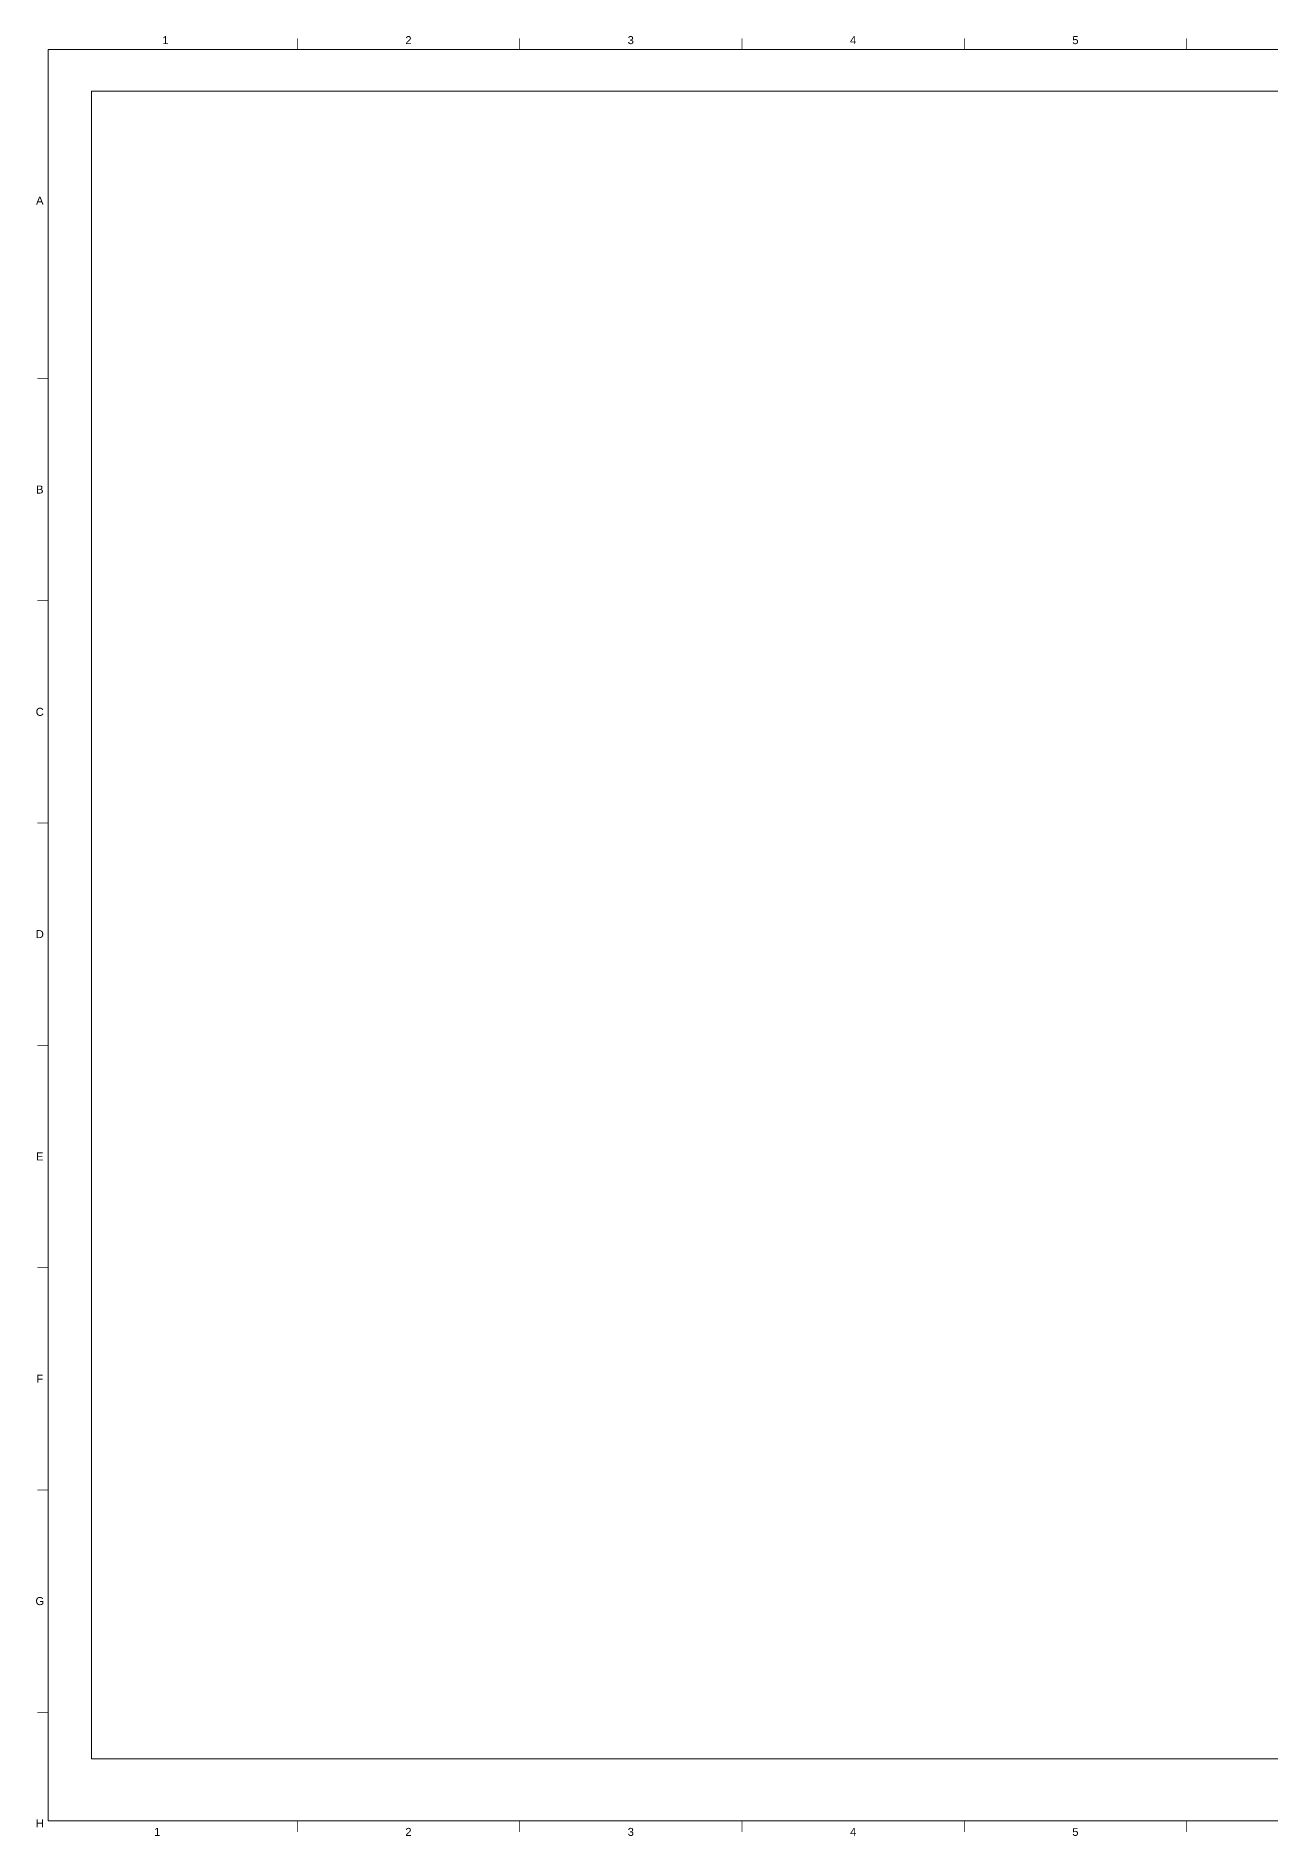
# Paper-space layout 'A733' of a CAD drawing. Header units: centimetres, sheet in millimetres. Extents: x 18 to 584, y 5 to 410.
# Drawn here: x 17.6 to 295.2, y 4.8 to 409.6 of the extents above; entities that cross this region are included whole.
import ezdxf
from ezdxf.enums import TextEntityAlignment as Align

# ---------------------------------------------------------------- set-up
doc = ezdxf.new("R2010")
doc.units = ezdxf.units.CM
doc.layers.add('G-ANNO-NPLT', color=2, linetype='Continuous', lineweight=18, plot=False)
doc.layers.add('G-ANNO-TEXT', color=3, linetype='Continuous', lineweight=18)
doc.layers.add('G-ANNO-TTLB', color=3, linetype='Continuous', lineweight=18)
doc.styles.add('ARIAL', font='arial.ttf')

psp = doc.layouts.new('A733')

# ---------------------------------------------------------------- linework, layer by layer
at = {"layer": 'G-ANNO-NPLT'}
psp.add_lwpolyline([(30.12, 397.18), (562.84, 397.18), (562.84, 22.13), (30.12, 22.13)], close=True, dxfattribs=at)
at = {"layer": 'G-ANNO-TTLB'}
for p, q in [((20.39, 406.59), (20.39, 8.18)), ((577.8, 406.59), (20.39, 406.59)), ((20.39, 8.18), (577.8, 8.18))]:
    psp.add_line(p, q, dxfattribs=at)
at = {"layer": 'G-ANNO-TTLB', "const_width": 0.18, "flags": 128}
for points in [[(76.39, 409.09), (76.39, 406.59)], [(126.39, 409.09), (126.39, 406.59)], [(176.39, 409.09), (176.39, 406.59)], [(226.39, 409.09), (226.39, 406.59)], [(276.39, 409.09), (276.39, 406.59)], [(20.39, 332.59), (17.89, 332.59)], [(20.39, 282.59), (17.89, 282.59)], [(20.39, 232.59), (17.89, 232.59)], [(20.39, 182.59), (17.89, 182.59)], [(20.39, 132.59), (17.89, 132.59)], [(20.39, 82.59), (17.89, 82.59)], [(20.39, 32.59), (17.89, 32.59)], [(76.39, 8.18), (76.39, 5.68)], [(126.39, 8.18), (126.39, 5.68)], [(176.39, 8.18), (176.39, 5.68)], [(226.39, 8.18), (226.39, 5.68)], [(276.39, 8.18), (276.39, 5.68)]]:
    psp.add_lwpolyline(points, dxfattribs=at)

# ---------------------------------------------------------------- texts
at = {"layer": 'G-ANNO-TEXT', "style": 'ARIAL'}
for s, p in [('1', (46.73, 408.66)), ('2', (101.39, 408.66)), ('3', (151.39, 408.66)), ('4', (201.39, 408.66)), ('5', (251.39, 408.66)), ('A', (18.47, 372.57)), ('B', (18.47, 307.59)), ('C', (18.47, 257.59)), ('D', (18.47, 207.59)), ('E', (18.47, 157.59)), ('F', (18.47, 107.59)), ('G', (18.47, 57.59)), ('H', (18.47, 7.59)), ('1', (44.88, 5.68)), ('2', (101.39, 5.68)), ('3', (151.39, 5.68)), ('4', (201.39, 5.68)), ('5', (251.39, 5.68))]:
    psp.add_text(s, height=1.8, dxfattribs=at).set_placement(p, align=Align.MIDDLE_CENTER)

doc.saveas('drawing.dxf')
